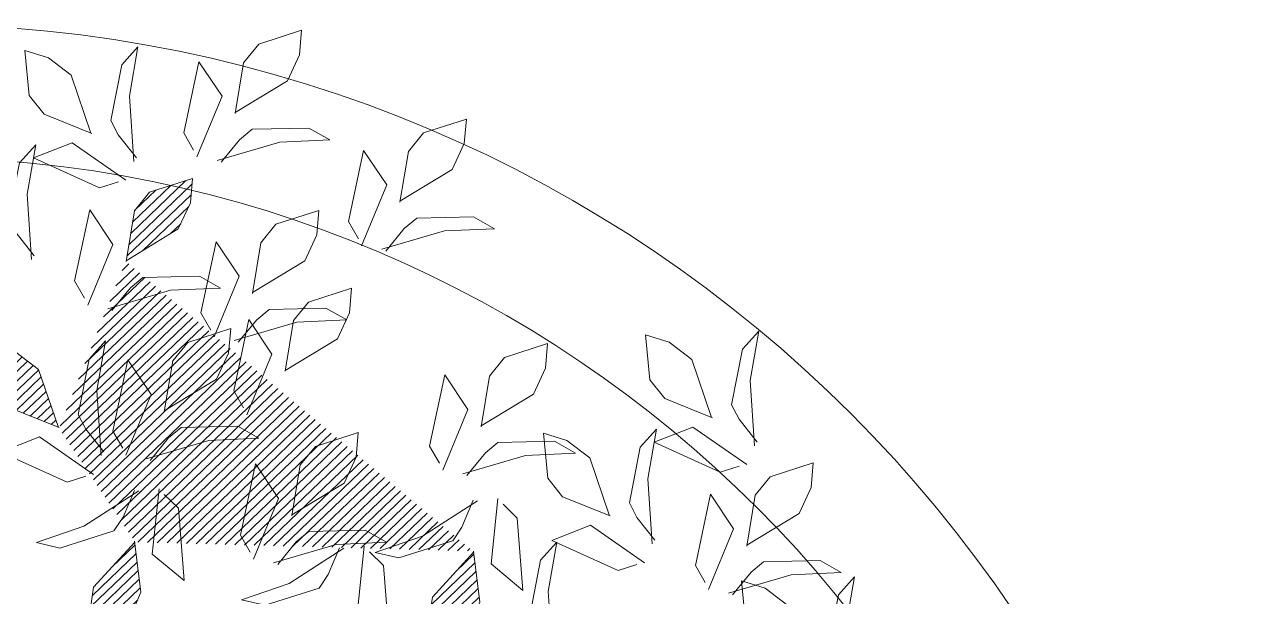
# Model space of a CAD drawing. Header units: millimetres. Extents: x 29001 to 40804, y -8833 to -5892.
# Drawn here: x 30335.05 to 30353.36, y -8583.41 to -8574.79 of the extents above; entities that cross this region are included whole.
import ezdxf

# ---------------------------------------------------------------- set-up
doc = ezdxf.new("R2010")
doc.units = ezdxf.units.MM
doc.layers.get('0').update_dxf_attribs({"lineweight": 0})
doc.layers.add('250', color=250, linetype='Continuous', lineweight=0)
doc.layers.add('saksı', color=180, linetype='Continuous', lineweight=0)

# ---------------------------------------------------------------- blocks, each defined once
blk = doc.blocks.new('U1')
at = {"lineweight": 0}
h = blk.add_hatch(dxfattribs=at)
h.set_pattern_fill('ANSI31', color=41, scale=0.11949, style=0)
h.set_pattern_definition([(45, (-1654800.15585, 54996.655911), (-0.0105615167031, 0.0105615167031), [])])
edge = h.paths.add_edge_path()
edge.add_line((-2359701.9156, 78423.2977), (-2359701.8996, 78423.4079))
edge.add_line((-2359701.8996, 78423.4079), (-2359701.8677, 78423.4488))
edge.add_line((-2359701.8677, 78423.4488), (-2359701.7754, 78423.4807))
edge.add_line((-2359701.7754, 78423.4807), (-2359701.7789, 78423.4275))
edge.add_line((-2359701.7789, 78423.4275), (-2359701.8038, 78423.3707))
edge.add_line((-2359701.8038, 78423.3707), (-2359701.9156, 78423.2997))
edge.add_line((-2359702.0529, 78422.9354), (-2359702.1571, 78422.9747))
edge.add_line((-2359702.1571, 78422.9747), (-2359702.1901, 78423.0147))
edge.add_line((-2359702.1901, 78423.0147), (-2359702.2014, 78423.1118))
edge.add_line((-2359702.2014, 78423.1118), (-2359702.1502, 78423.0968))
edge.add_line((-2359702.1502, 78423.0968), (-2359702.1001, 78423.0603))
edge.add_line((-2359702.1001, 78423.0603), (-2359702.0548, 78422.9358))
edge.add_line((-2359701.8847, 78422.693), (-2359701.8689, 78422.5827))
edge.add_line((-2359701.8689, 78422.5827), (-2359701.888, 78422.5345))
edge.add_line((-2359701.888, 78422.5345), (-2359701.9676, 78422.4778))
edge.add_line((-2359701.9676, 78422.4778), (-2359701.9792, 78422.5299))
edge.add_line((-2359701.9792, 78422.5299), (-2359701.9714, 78422.5914))
edge.add_line((-2359701.9714, 78422.5914), (-2359701.8841, 78422.6911))
edge.add_line((-2359701.1503, 78422.6866), (-2359701.1345, 78422.5763))
edge.add_line((-2359701.1345, 78422.5763), (-2359701.1537, 78422.5281))
edge.add_line((-2359701.1537, 78422.5281), (-2359701.2332, 78422.4714))
edge.add_line((-2359701.2332, 78422.4714), (-2359701.2449, 78422.5235))
edge.add_line((-2359701.2449, 78422.5235), (-2359701.237, 78422.585))
edge.add_line((-2359701.237, 78422.585), (-2359701.1497, 78422.6847))
at = {"color": 67, "lineweight": 0, "true_color": 0x6c822b}
for points in [[(-2359701.7141, 78423.517), (-2359701.6751, 78423.5666), (-2359701.6484, 78423.5897), (-2359701.5259, 78423.595), (-2359701.4798, 78423.5702), (-2359701.5881, 78423.5631), (-2359701.723, 78423.5205)], [(-2359702.1149, 78423.306), (-2359702.155, 78423.3549), (-2359702.1718, 78423.3858), (-2359702.1506, 78423.5066), (-2359702.1164, 78423.5463), (-2359702.1328, 78423.439), (-2359702.1203, 78423.2981)], [(-2359701.9354, 78423.47), (-2359701.9761, 78423.4563), (-2359702.1207, 78423.5184), (-2359702.0377, 78423.5528), (-2359701.9194, 78423.474)], [(-2359701.9156, 78423.2977), (-2359701.8996, 78423.4079), (-2359701.8677, 78423.4488), (-2359701.7754, 78423.4807), (-2359701.7789, 78423.4275), (-2359701.8038, 78423.3707), (-2359701.9156, 78423.2997)], [(-2359702.0039, 78423.2167), (-2359702.026, 78423.2536), (-2359701.9966, 78423.4081), (-2359701.945, 78423.3345), (-2359701.9966, 78423.202)], [(-2359701.7289, 78423.1534), (-2359701.751, 78423.1902), (-2359701.7215, 78423.3447), (-2359701.67, 78423.2711), (-2359701.7215, 78423.1387)], [(-2359701.944, 78423.1914), (-2359701.905, 78423.2411), (-2359701.8783, 78423.2642), (-2359701.7558, 78423.2695), (-2359701.7097, 78423.2447), (-2359701.818, 78423.2376), (-2359701.9529, 78423.195)], [(-2359701.5663, 78423.0674), (-2359701.5503, 78423.1776), (-2359701.5184, 78423.2184), (-2359701.426, 78423.2504), (-2359701.4296, 78423.1971), (-2359701.4544, 78423.1403), (-2359701.5663, 78423.0694)], [(-2359701.6689, 78423.1281), (-2359701.6299, 78423.1777), (-2359701.6033, 78423.2008), (-2359701.4807, 78423.2061), (-2359701.4346, 78423.1813), (-2359701.5429, 78423.1742), (-2359701.6778, 78423.1316)], [(-2359701.6546, 78422.9864), (-2359701.6767, 78423.0232), (-2359701.6473, 78423.1778), (-2359701.5957, 78423.1042), (-2359701.6473, 78422.9717)], [(-2359701.8261, 78422.9746), (-2359701.8101, 78423.0849), (-2359701.7782, 78423.1257), (-2359701.6859, 78423.1576), (-2359701.6894, 78423.1044), (-2359701.7143, 78423.0476), (-2359701.8261, 78422.9766)], [(-2359701.1394, 78422.9561), (-2359701.1235, 78423.0663), (-2359701.0915, 78423.1071), (-2359700.9992, 78423.1391), (-2359701.0027, 78423.0858), (-2359701.0276, 78423.029), (-2359701.1395, 78422.9581)], [(-2359702.0529, 78422.9354), (-2359702.1571, 78422.9747), (-2359702.1901, 78423.0147), (-2359702.2014, 78423.1118), (-2359702.1502, 78423.0968), (-2359702.1001, 78423.0603), (-2359702.0548, 78422.9358)], [(-2359701.9552, 78422.8847), (-2359701.9954, 78422.9336), (-2359702.0121, 78422.9646), (-2359701.991, 78423.0853), (-2359701.9568, 78423.1251), (-2359701.9732, 78423.0178), (-2359701.9606, 78422.8768)], [(-2359701.9144, 78422.8937), (-2359701.9365, 78422.9305), (-2359701.9071, 78423.085), (-2359701.8555, 78423.0114), (-2359701.9071, 78422.8789)], [(-2359701.2278, 78422.8751), (-2359701.2499, 78422.9119), (-2359701.2204, 78423.0665), (-2359701.1689, 78422.9929), (-2359701.2204, 78422.8604)], [(-2359700.758, 78422.7181), (-2359700.7981, 78422.7669), (-2359700.8149, 78422.7979), (-2359700.7937, 78422.9187), (-2359700.7595, 78422.9584), (-2359700.7759, 78422.8511), (-2359700.7633, 78422.7102)], [(-2359700.5785, 78422.882), (-2359700.6192, 78422.8684), (-2359700.7638, 78422.9304), (-2359700.6808, 78422.9649), (-2359700.5625, 78422.8861)], [(-2359701.8545, 78422.8684), (-2359701.8155, 78422.918), (-2359701.7888, 78422.9411), (-2359701.6663, 78422.9464), (-2359701.6202, 78422.9216), (-2359701.7285, 78422.9145), (-2359701.8634, 78422.8719)], [(-2359701.5452, 78422.7552), (-2359701.5293, 78422.8654), (-2359701.4973, 78422.9062), (-2359701.405, 78422.9382), (-2359701.4085, 78422.8849), (-2359701.4334, 78422.8281), (-2359701.5452, 78422.7572)], [(-2359701.1679, 78422.8498), (-2359701.1288, 78422.8995), (-2359701.1022, 78422.9226), (-2359700.9797, 78422.9279), (-2359700.9335, 78422.903), (-2359701.0418, 78422.8959), (-2359701.1767, 78422.8534)], [(-2359700.8556, 78422.7687), (-2359700.9598, 78422.8081), (-2359700.9928, 78422.8481), (-2359701.0041, 78422.9451), (-2359700.9529, 78422.9302), (-2359700.9028, 78422.8937), (-2359700.8576, 78422.7691)], [(-2359701.9929, 78422.8317), (-2359702.0336, 78422.818), (-2359702.1782, 78422.8801), (-2359702.0952, 78422.9146), (-2359701.9769, 78422.8357)], [(-2359701.8874, 78422.8029), (-2359701.9108, 78422.7442), (-2359701.9299, 78422.7146), (-2359702.0459, 78422.6749), (-2359702.0972, 78422.6857), (-2359701.9953, 78422.7231), (-2359701.8779, 78422.802)], [(-2359701.8227, 78422.7956), (-2359701.7912, 78422.7665), (-2359701.7758, 78422.6099), (-2359701.846, 78422.666), (-2359701.834, 78422.8076)], [(-2359701.153, 78422.7966), (-2359701.1765, 78422.7379), (-2359701.1955, 78422.7082), (-2359701.3116, 78422.6686), (-2359701.3629, 78422.6794), (-2359701.261, 78422.7167), (-2359701.1435, 78422.7957)], [(-2359701.0884, 78422.7892), (-2359701.0568, 78422.7601), (-2359701.0415, 78422.6035), (-2359701.1117, 78422.6596), (-2359701.0996, 78422.8012)], [(-2359700.647, 78422.6288), (-2359700.6691, 78422.6656), (-2359700.6397, 78422.8202), (-2359700.5881, 78422.7466), (-2359700.6397, 78422.6141)], [(-2359700.7956, 78422.665), (-2359700.8363, 78422.6514), (-2359700.9809, 78422.7134), (-2359700.8979, 78422.7479), (-2359700.7796, 78422.669)], [(-2359701.5737, 78422.6489), (-2359701.5346, 78422.6986), (-2359701.508, 78422.7217), (-2359701.3855, 78422.727), (-2359701.3393, 78422.7021), (-2359701.4476, 78422.695), (-2359701.5825, 78422.6524)], [(-2359701.8847, 78422.693), (-2359701.8689, 78422.5827), (-2359701.888, 78422.5345), (-2359701.9676, 78422.4778), (-2359701.9792, 78422.5299), (-2359701.9714, 78422.5914), (-2359701.8841, 78422.6911)], [(-2359701.3758, 78422.6807), (-2359701.3442, 78422.6516), (-2359701.3288, 78422.495), (-2359701.3991, 78422.5511), (-2359701.387, 78422.6927)], [(-2359700.9687, 78422.4692), (-2359701.0088, 78422.518), (-2359701.0256, 78422.549), (-2359701.0044, 78422.6698), (-2359700.9702, 78422.7095), (-2359700.9866, 78422.6022), (-2359700.9741, 78422.4612)], [(-2359701.4404, 78422.6881), (-2359701.4638, 78422.6294), (-2359701.4829, 78422.5997), (-2359701.5989, 78422.56), (-2359701.6502, 78422.5709), (-2359701.5483, 78422.6082), (-2359701.4309, 78422.6872)], [(-2359701.1503, 78422.6866), (-2359701.1345, 78422.5763), (-2359701.1537, 78422.5281), (-2359701.2332, 78422.4714), (-2359701.2449, 78422.5235), (-2359701.237, 78422.585), (-2359701.1497, 78422.6847)], [(-2359700.5871, 78422.6035), (-2359700.548, 78422.6532), (-2359700.5214, 78422.6763), (-2359700.3989, 78422.6816), (-2359700.3527, 78422.6567), (-2359700.461, 78422.6496), (-2359700.596, 78422.6071)], [(-2359700.4201, 78422.458), (-2359700.5243, 78422.4973), (-2359700.5572, 78422.5373), (-2359700.5686, 78422.6343), (-2359700.5173, 78422.6194), (-2359700.4672, 78422.5829), (-2359700.422, 78422.4584)]]:
    blk.add_lwpolyline(points, dxfattribs=at)
at = {"color": 63, "lineweight": 0}
blk.add_lwpolyline([(-2359701.6336, 78422.6742), (-2359701.6557, 78422.711), (-2359701.6262, 78422.8656), (-2359701.5747, 78422.792), (-2359701.6262, 78422.6595)], dxfattribs=at)
at = {"layer": '250', "lineweight": 0}
for points in [[(-2359701.6857, 78423.6232), (-2359701.6698, 78423.7335), (-2359701.6378, 78423.7743), (-2359701.5455, 78423.8062), (-2359701.549, 78423.753), (-2359701.5739, 78423.6962), (-2359701.6857, 78423.6252)], [(-2359701.9954, 78423.5737), (-2359702.0996, 78423.613), (-2359702.1326, 78423.653), (-2359702.1439, 78423.75), (-2359702.0927, 78423.7351), (-2359702.0426, 78423.6986), (-2359701.9974, 78423.5741)], [(-2359701.8978, 78423.523), (-2359701.9379, 78423.5719), (-2359701.9547, 78423.6028), (-2359701.9335, 78423.7236), (-2359701.8993, 78423.7634), (-2359701.9157, 78423.6561), (-2359701.9031, 78423.5151)], [(-2359701.7741, 78423.5423), (-2359701.7962, 78423.5791), (-2359701.7667, 78423.7336), (-2359701.7151, 78423.66), (-2359701.7667, 78423.5275)], [(-2359701.325, 78423.4384), (-2359701.3091, 78423.5486), (-2359701.2771, 78423.5894), (-2359701.1848, 78423.6214), (-2359701.1883, 78423.5681), (-2359701.2132, 78423.5114), (-2359701.325, 78423.4404)], [(-2359701.4134, 78423.3574), (-2359701.4355, 78423.3942), (-2359701.406, 78423.5488), (-2359701.3545, 78423.4752), (-2359701.406, 78423.3427)], [(-2359701.6405, 78423.2343), (-2359701.6246, 78423.3446), (-2359701.5926, 78423.3854), (-2359701.5003, 78423.4173), (-2359701.5038, 78423.3641), (-2359701.5287, 78423.3073), (-2359701.6405, 78423.2363)], [(-2359701.3535, 78423.3321), (-2359701.3144, 78423.3818), (-2359701.2878, 78423.4049), (-2359701.1653, 78423.4102), (-2359701.1191, 78423.3853), (-2359701.2274, 78423.3782), (-2359701.3623, 78423.3357)], [(-2359700.5408, 78422.9351), (-2359700.581, 78422.9839), (-2359700.5978, 78423.0149), (-2359700.5766, 78423.1357), (-2359700.5424, 78423.1754), (-2359700.5588, 78423.0681), (-2359700.5462, 78422.9272)], [(-2359700.6385, 78422.9858), (-2359700.7427, 78423.0251), (-2359700.7757, 78423.0651), (-2359700.787, 78423.1621), (-2359700.7358, 78423.1472), (-2359700.6857, 78423.1107), (-2359700.6404, 78422.9861)], [(-2359700.5587, 78422.7098), (-2359700.5427, 78422.82), (-2359700.5108, 78422.8608), (-2359700.4184, 78422.8928), (-2359700.422, 78422.8395), (-2359700.4468, 78422.7828), (-2359700.5587, 78422.7118)], [(-2359700.3224, 78422.4073), (-2359700.3625, 78422.4561), (-2359700.3793, 78422.4871), (-2359700.3581, 78422.6079), (-2359700.3239, 78422.6476), (-2359700.3403, 78422.5403), (-2359700.3278, 78422.3994)]]:
    blk.add_lwpolyline(points, dxfattribs=at)
blk = doc.blocks.new('MOBİLYALAR')
at = {"layer": 'saksı'}
for radius in [20, 18]:
    blk.add_circle((1188.566, -2272.993), radius, dxfattribs=at)
at = {"lineweight": 0, "extrusion": (-7.374e-13, 3.02e-14, -1), "xscale": -6.952506840120368, "yscale": 6.9525068401204, "zscale": 6.952506840120427, "rotation": 1.175259469639318}
blk.add_blockref('U1', (-16392401.031, -883875.864), dxfattribs=at)

msp = doc.modelspace()

# ---------------------------------------------------------------- block references
at = {"color": 6}
msp.add_blockref('MOBİLYALAR', (29144.792, -6321.799), dxfattribs=at)

doc.saveas('drawing.dxf')
